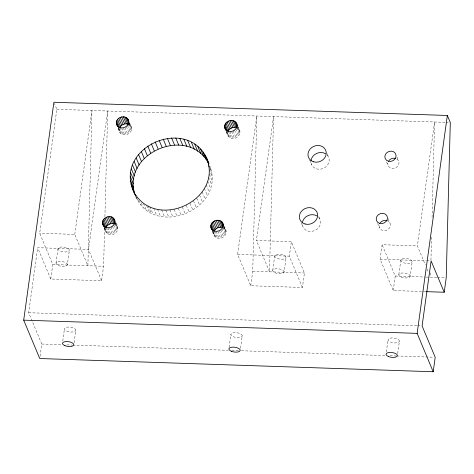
<?xml version="1.0" encoding="UTF-8"?>
<svg xmlns="http://www.w3.org/2000/svg" width="474" height="474" viewBox="0 0 474 474"><rect width="100%" height="100%" fill="white"/><g stroke="black" fill="none" stroke-linecap="round" stroke-linejoin="round"><path stroke-width="0.36" stroke-dasharray="2.37 1.78" d="M135.919 196.988C154.891 238.677 225.997 209.087 209.917 166.238M101.59 280.738L88.484 249.407L37.671 247.701L50.777 279.026L101.59 280.738L103.599 266.252L104.606 227.81M104.902 216.725L107.675 111.011L88.484 249.407M250.722 285.745L252.731 271.264L256.807 116.023L237.622 254.419L250.722 285.745L302.412 287.481L304.421 273L291.32 241.675L256.393 240.496L273.569 116.586L269.499 271.827L256.393 240.496M430.623 272.799L430.511 277.237L436.939 277.45M430.955 260.232L431.595 235.839M432.081 217.359L434.581 121.996L417.404 245.905L425.379 264.978M40.053 356.353L41.759 344.041L28.659 312.716L37.671 247.701M50.777 279.026L52.78 264.545L39.68 233.22L56.856 109.304L54.445 103.533M56.015 263.123L58.024 248.637M67.355 264.782A5.729 2.411 7.9 0 0 59.226 261.482A5.729 2.411 7.9 0 0 58.474 265.594A5.729 2.411 7.9 0 0 67.355 264.782L69.364 250.296A5.729 2.411 7.9 0 0 61.235 247.001A5.729 2.411 7.9 0 0 60.482 251.107A5.729 2.411 7.9 0 0 69.364 250.296M74.779 234.399L91.956 110.483L87.886 265.724L74.779 234.399L39.68 233.22M62.758 341.037L64.464 328.725M74.098 342.696L75.804 330.384A5.729 2.411 7.9 0 0 67.675 327.084A5.729 2.411 7.9 0 0 66.923 331.196A5.729 2.411 7.9 0 0 75.804 330.384M229.084 347.347L230.891 334.312M240.525 348.283L242.232 335.977A5.729 2.411 7.9 0 0 234.103 332.677A5.729 2.411 7.9 0 0 233.35 336.783A5.729 2.411 7.9 0 0 242.232 335.977M272.728 270.405L274.736 255.919M284.068 272.064A5.729 2.411 7.9 0 0 275.939 268.764A5.729 2.411 7.9 0 0 275.187 272.87A5.729 2.411 7.9 0 0 284.068 272.064L286.077 257.578A5.729 2.411 7.9 0 0 277.948 254.277A5.729 2.411 7.9 0 0 277.195 258.389A5.729 2.411 7.9 0 0 286.077 257.578M302.412 287.481L289.312 256.156L291.32 241.675M425.741 291.629L393.219 290.532L380.118 259.207L382.127 244.72L417.404 245.905M393.219 290.532L395.227 276.052L382.127 244.72M386.351 351.904L388.058 339.597M398.818 274.642L400.826 260.155M397.686 353.568L399.392 341.256A5.729 2.411 7.9 0 0 391.269 337.956A5.729 2.411 7.9 0 0 390.517 342.062A5.729 2.411 7.9 0 0 399.392 341.256M410.152 276.301A5.729 2.411 7.9 0 0 402.029 273A5.729 2.411 7.9 0 0 401.277 277.106A5.729 2.411 7.9 0 0 410.152 276.301L412.161 261.814A5.729 2.411 7.9 0 0 404.038 258.514A5.729 2.411 7.9 0 0 403.285 262.626A5.729 2.411 7.9 0 0 412.161 261.814M118.186 128.187C119.561 140.742 137.555 133.419 129.823 123.548M104.084 227.319C106.449 241.343 124.105 233.101 115.449 222.045M226.453 131.825C228.587 144.831 245.941 136.743 237.824 126.546M212.625 231.602C214.752 244.608 232.112 236.52 223.989 226.323M56.856 109.304L445.299 122.351M446.016 122.375L448.872 122.476M237.622 254.419L289.312 256.156M380.118 259.207L425.942 260.747M426.677 260.771L430.374 260.896M52.78 264.545L103.599 266.252M252.731 271.264L304.421 273M395.227 276.052L425.362 277.065M426.096 277.089L429.041 277.183M437.65 277.474L445.513 277.74M28.659 312.716L416.924 325.762M417.665 325.786L421.362 325.911M41.759 344.041L61.727 344.716M66.905 344.888L72.084 345.06M72.824 345.09L228.13 350.304M231.827 350.428L238.481 350.653M241.444 350.754L385.652 355.595M390.09 355.749L396.009 355.944M396.75 355.968L433.728 357.212M237.48 128.253L239.429 130.391M129.206 124.621L131.162 126.754M223.645 228.03L225.6 230.168M115.378 224.392L117.327 226.531M396.993 157.09L398.604 160.929M386.6 161.912L388.212 165.758M427.092 269.066L428.514 272.467M388.111 218.609L389.984 223.094M377.713 223.438L379.591 227.923M327.167 153.754L328.506 156.959M309.741 160.313L311.619 164.798M318.818 216.559L319.891 219.124M301.393 223.118L302.999 226.963M237.172 125.361L239.85 131.772M237.551 126.629L238.618 129.195M237.178 126.831L239.856 133.235M236.502 127.636L239.447 134.687M235.702 128.975L238.647 136.026M234.565 130.107L237.515 137.158M233.178 130.96L236.129 138.011M231.626 131.476L234.577 138.527M230.014 131.612L232.965 138.663M228.462 131.369L231.413 138.42M227.064 130.759L230.014 137.804M226.193 130.463L228.871 136.868M226.566 131.725L228.065 135.671M210.409 167.915L210.948 169.194M209.875 168.4L211.748 172.886M209.158 169.615L212.109 176.666M209.342 174.082L212.02 180.493M208.542 177.282L211.493 184.333M207.571 181.08L210.521 188.131M223.609 225.778L226.021 231.549M223.983 227.046L224.789 228.966M206.172 184.801L209.117 191.852M223.343 226.602L226.027 233.012M222.667 227.413L225.618 234.464M221.868 228.752L224.818 235.797M204.359 188.403L207.304 195.448M220.736 229.884L223.681 236.935M219.344 230.737L222.294 237.788M202.155 191.84L205.1 198.884M217.791 231.253L220.742 238.298M216.185 231.389L219.13 238.44M199.578 195.075L202.528 202.12M214.627 231.146L217.578 238.191M213.501 231.176L216.18 237.581M212.358 230.234L215.042 236.644M212.737 231.502L214.23 235.442M196.669 198.067L199.619 205.118M193.457 200.792L196.402 207.843M189.973 203.216L192.918 210.266M186.258 205.307L189.209 212.358M182.36 207.043L185.304 214.094M178.313 208.406L181.264 215.457M174.177 209.378L177.122 216.428M169.982 209.952L172.933 217.003M128.904 121.723L131.582 128.134M165.793 210.118L168.738 217.169M129.278 122.991L130.35 125.557M129.177 123.833L131.588 129.598M128.229 123.998L131.18 131.049M127.429 125.337L130.38 132.388M161.646 209.881L164.591 216.926M126.297 126.469L129.248 133.52M124.905 127.322L127.856 134.373M157.587 209.23L160.538 216.28M123.358 127.838L126.303 134.889M121.747 127.974L124.698 135.025M120.195 127.731L123.139 134.782M153.671 208.187L156.616 215.232M118.796 127.121L121.747 134.166M118.725 128.744L120.603 133.23M118.299 128.087L119.792 132.033M149.932 206.753L152.883 213.798M148.178 205.846L151.123 212.897M146.691 205.586L149.369 211.997M143.444 203.435L146.122 209.84M141.299 202.878L143.178 207.363M138.686 200.099L140.565 204.584M136.708 197.699L138.313 201.545M135.493 195.952L136.459 198.268M115.069 221.5L117.748 227.911M115.449 222.768L116.521 225.334M115.075 222.964L117.753 229.375M114.4 223.775L117.345 230.826M113.6 225.114L116.545 232.165M112.462 226.246L115.413 233.297M111.076 227.099L114.027 234.15M109.524 227.615L112.474 234.66M107.912 227.751L110.863 234.802M106.36 227.508L109.31 234.553M105.234 227.538L107.912 233.943M104.09 226.596L106.769 233.007M104.464 227.864L105.963 231.81M227.633 132.827L227.638 134.29M213.804 232.598L213.81 234.067M119.365 129.189L119.371 130.652M105.53 228.966L105.536 230.429M327.303 155.176A9.314 8.2 -22.7 0 1 323.6 168.282A9.314 8.2 -22.7 0 1 310.991 162.754M318.688 217.341A9.314 8.2 -22.7 0 1 314.979 230.447A9.314 8.2 -22.7 0 1 302.371 224.919M386.926 220.582A5.729 5.048 -22.7 0 1 390.167 226.59A5.729 5.048 -22.7 0 1 383.59 230.625A5.729 5.048 -22.7 0 1 379.2 225.322M396.821 158.98A5.729 5.048 -22.7 0 1 395.583 167.897A5.729 5.048 -22.7 0 1 387.821 163.157"/><path stroke-width="0.71" d="M135.902 195.774C107.888 147.959 191.976 111.331 208.904 163.72M135.007 194.796C121.095 152.883 188.942 124.514 208.88 163.957M444.215 292.245L431.115 260.919L422.097 325.934L435.203 357.26L433.195 371.746L39.751 358.528L23.7 320.151L53.906 102.254L447.349 115.472L450.3 122.523L446.224 277.764L444.215 292.245L426.481 291.652M433.195 371.746L417.144 333.37L447.349 115.472M128.211 119.703C131.529 127.079 117.961 131.689 116.42 123.601C115.389 116.628 127.05 113.873 128.75 120.989M103.545 226.039C98.42 218.561 112.616 212.038 114.915 220.766M225.648 129.9C220.392 121.978 235.584 115.863 237.284 125.266M211.819 229.677C206.557 221.755 221.755 215.634 223.455 225.043M128.744 124.413C125.521 122.766 121.231 124.478 119.774 127.737L116.829 120.686M111.035 216.731L113.979 223.781C110.851 222.916 107.284 224.546 105.945 227.514L102.994 220.463M233.137 120.592L236.082 127.642C232.953 126.777 229.386 128.407 228.047 131.375L225.097 124.324M223.183 227.828C219.96 226.175 215.67 227.887 214.212 231.152L211.262 224.101M23.7 320.151L417.144 333.37M135.368 194.494C158.79 230.115 222.739 199.127 206.759 158.594M225.114 128.62C228.29 135.043 239.453 129.941 236.479 123.341M211.28 228.397C214.461 234.82 225.618 229.712 222.65 223.118M103.012 224.759C106.188 231.182 117.351 226.08 114.382 219.48M235.673 122.144L237.278 125.989M234.529 121.208L236.941 126.973M231.579 120.349L234.529 127.399M229.973 120.491L232.918 127.536M228.421 121L231.365 128.051M227.028 121.854L229.979 128.904M225.897 122.985L228.841 130.036M224.688 125.776L226.833 130.901M224.694 127.239L226.033 130.445M205.106 155.217L208.803 164.069M203.05 152.053L206 159.104M208.803 165.835L209.336 167.115M200.615 149.138L203.565 156.189M197.836 146.507L200.78 153.558M194.731 144.191L197.682 151.236M191.348 142.206L194.299 149.257M223.07 224.498L223.609 225.778M221.838 221.921L223.45 225.766M187.716 140.588L190.667 147.633M220.7 220.985L223.112 226.75M219.302 220.369L222.253 227.419M217.744 220.126L220.694 227.176M183.882 139.344L186.833 146.395M216.138 220.262L219.089 227.313M214.586 220.777L217.536 227.828M179.889 138.497L182.84 145.548M213.193 221.631L216.144 228.675M212.062 222.762L215.012 229.813M175.783 138.053L178.734 145.097M210.853 225.553L213.264 231.318M210.859 227.016L211.931 229.582M171.606 138.011L174.556 145.062M167.411 138.384L170.356 145.435M163.24 139.16L166.184 146.205M159.14 140.328L162.09 147.378M155.164 141.88L158.115 148.931M151.354 143.8L154.299 150.845M147.752 146.057L150.696 153.108M144.392 148.635L147.343 155.679M141.329 151.496L144.274 158.547M127.399 118.506L128.744 121.711M126.262 117.57L128.673 123.335M124.863 116.96L127.814 124.004M123.311 116.711L126.256 123.761M138.58 154.619L141.53 161.67M121.7 116.853L124.65 123.898M120.147 117.362L123.098 124.413M136.192 157.961L139.137 165.005M118.761 118.216L121.705 125.266M117.623 119.347L120.574 126.398M134.178 161.48L137.128 168.531M116.414 122.138L118.559 127.263M116.42 123.601L117.493 126.167M132.572 165.148L135.517 172.192M131.381 168.91L134.332 175.961M130.628 172.737L133.579 179.782M130.32 176.577L133.271 183.622M130.457 180.387L133.407 187.437M131.037 184.125L133.988 191.176M132.062 187.751L134.58 193.783M113.57 218.283L114.909 221.488M112.427 217.347L114.838 223.112M109.476 216.488L112.427 223.538M107.871 216.624L110.815 223.675M106.318 217.139L109.263 224.19M104.926 217.993L107.876 225.043M103.794 219.124L106.739 226.175M102.585 221.915L104.73 227.04M102.591 223.378L103.93 226.584M310.98 160.573A9.314 8.2 -22.7 0 1 325.608 153.783M302.365 222.739A9.314 8.2 -22.7 0 1 316.988 215.948M380.308 222.774A5.729 5.048 -22.7 0 1 386.926 220.582M388.923 160.609A5.729 5.048 -22.7 0 1 395.541 158.417M64.914 345.676A5.729 2.411 7.9 0 0 73.796 344.865A5.729 2.411 7.9 0 0 65.667 341.57A5.729 2.411 7.9 0 0 64.914 345.676M231.342 351.27A5.729 2.411 7.9 0 0 240.223 350.458A5.729 2.411 7.9 0 0 232.094 347.158A5.729 2.411 7.9 0 0 231.342 351.27M388.508 356.549A5.729 2.411 7.9 0 0 397.39 355.737A5.729 2.411 7.9 0 0 389.261 352.437A5.729 2.411 7.9 0 0 388.508 356.549M305.025 224.001A9.314 8.2 -22.7 0 0 317.568 214.124A9.314 8.2 -22.7 0 0 302.898 209.864A9.314 8.2 -22.7 0 0 305.025 224.001M313.646 161.835A9.314 8.2 -22.7 0 0 326.183 151.958A9.314 8.2 -22.7 0 0 311.513 147.698A9.314 8.2 -22.7 0 0 313.646 161.835M379.704 223.384A5.729 5.048 -22.7 0 0 387.424 217.311A5.729 5.048 -22.7 0 0 378.394 214.686A5.729 5.048 -22.7 0 0 379.704 223.384M388.325 161.219A5.729 5.048 -22.7 0 0 396.039 155.146A5.729 5.048 -22.7 0 0 387.009 152.521A5.729 5.048 -22.7 0 0 388.325 161.219"/></g></svg>
